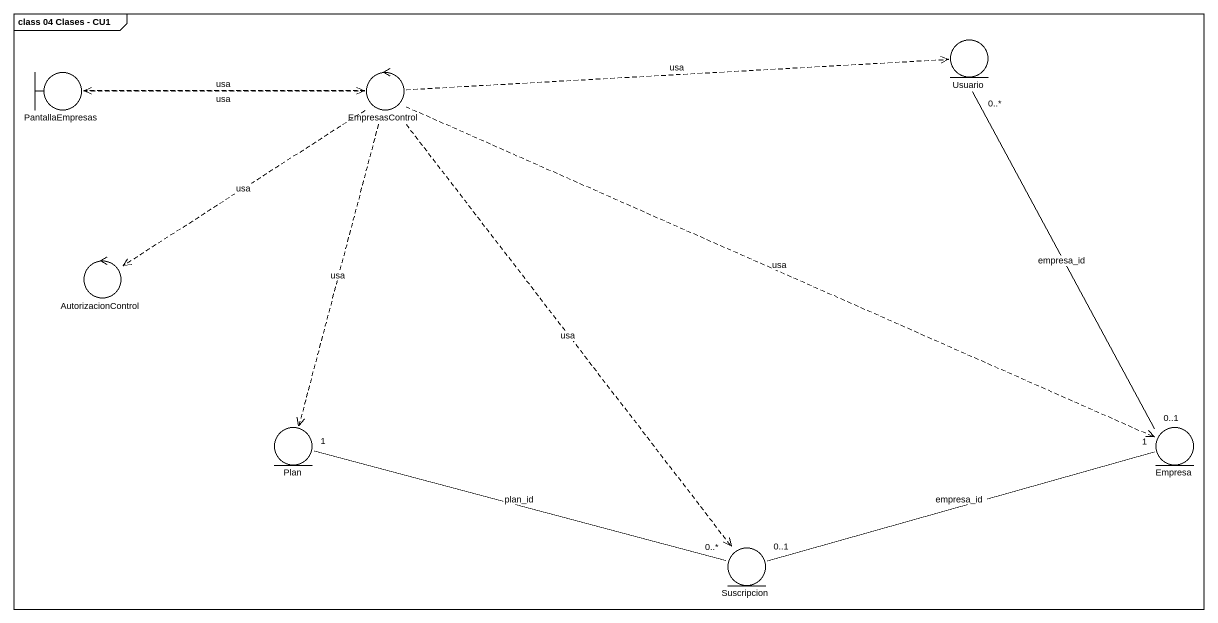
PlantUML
@startuml
mainframe class 04 Clases - CU1
boundary PantallaEmpresas
control EmpresasControl
entity Usuario
control AutorizacionControl
entity Plan
entity Empresa
entity Suscripcion
PantallaEmpresas .right.> EmpresasControl : usa
EmpresasControl .left.> PantallaEmpresas : usa
EmpresasControl .right.> Usuario : usa
EmpresasControl ..> AutorizacionControl : usa
EmpresasControl ..> Plan : usa
EmpresasControl .right.> Empresa : usa
EmpresasControl ..> Suscripcion : usa
Usuario "0..*" -- "0..1" Empresa : empresa_id
Suscripcion "0..*" -left- "1" Plan : plan_id
Suscripcion "0..1" -right- "1" Empresa : empresa_id
@enduml
